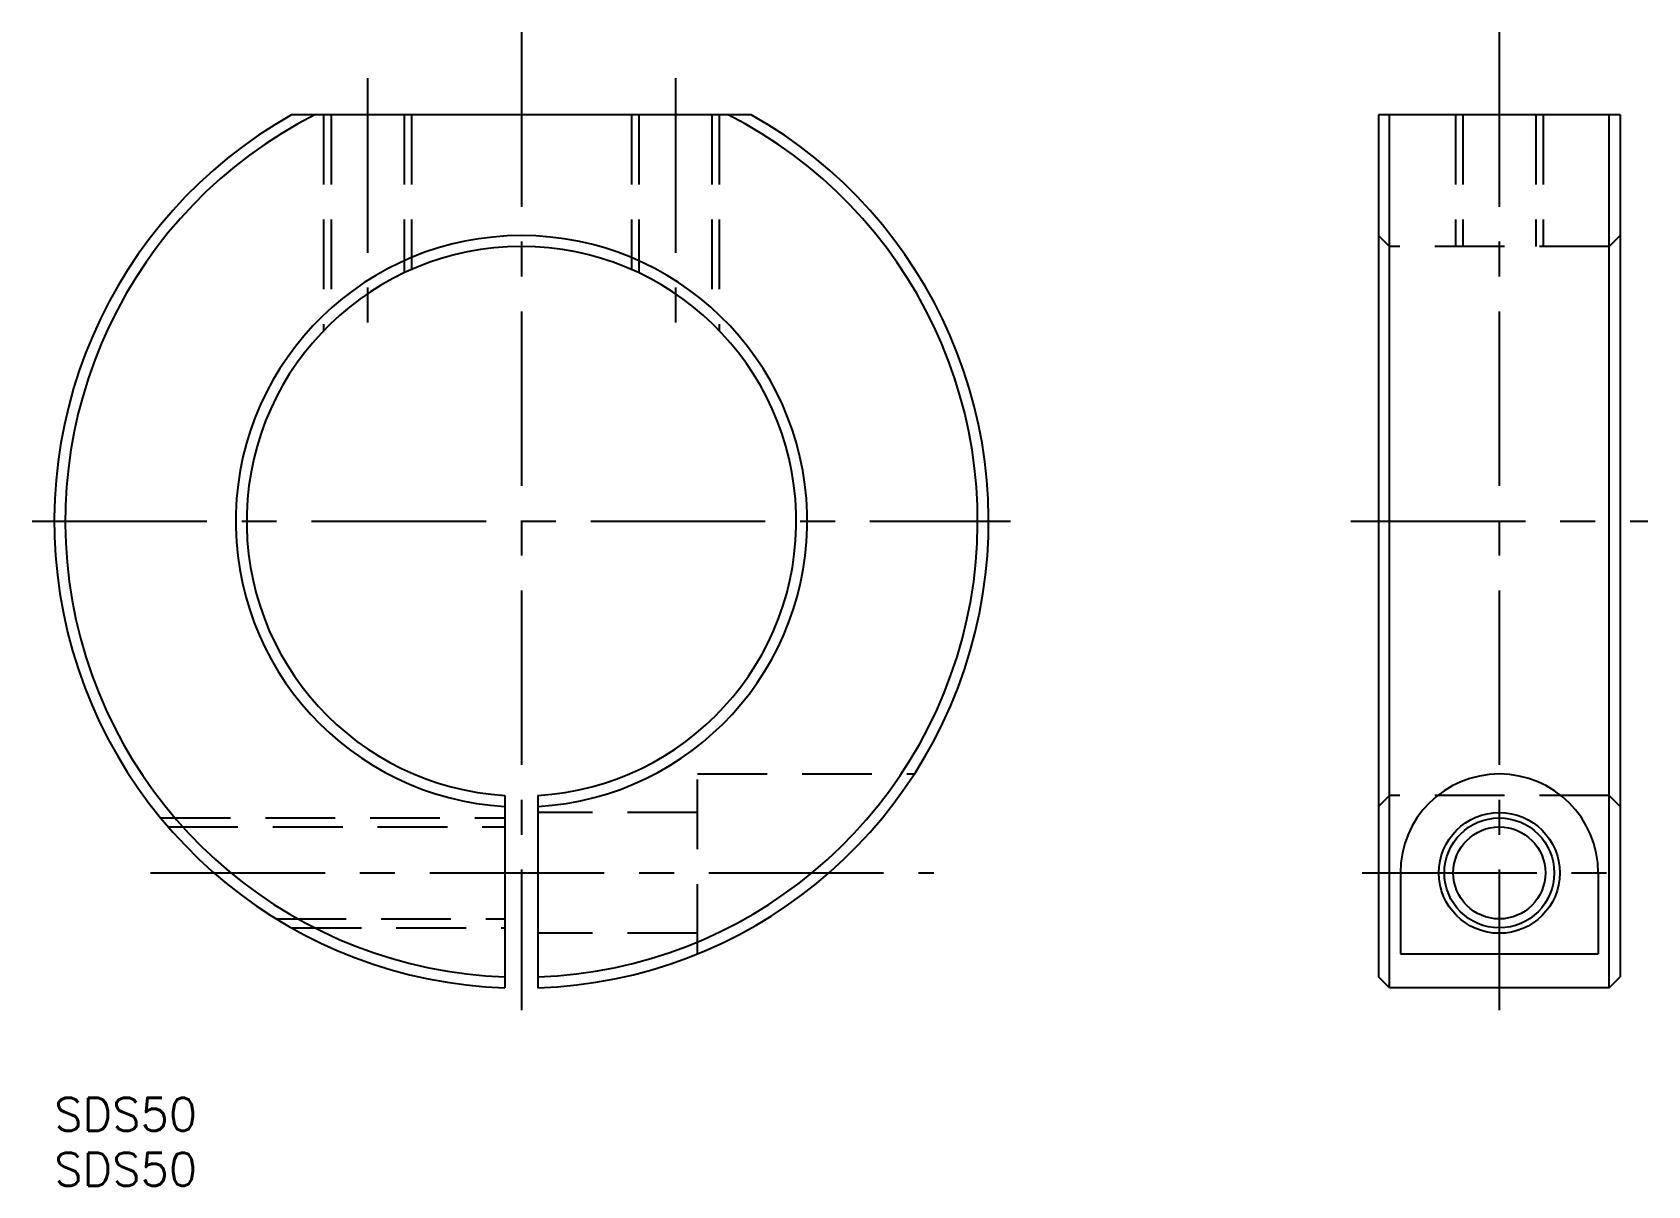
# Model space of a CAD drawing. Extents: x -2 to 145, y -8 to 97.
import ezdxf

# ---------------------------------------------------------------- set-up
doc = ezdxf.new("R2010")
doc.units = 0
doc.header["$LTSCALE"] = 0.5
doc.linetypes.add('CENTER', pattern=[50.8, 31.75, -6.35, 6.35, -6.35])
doc.linetypes.add('DASHED', pattern=[19.05, 12.7, -6.35])
for name, color, linetype in [('MSM_CENTER', 1, 'CENTER'), ('MSM_CONTINUOUS', 7, 'CONTINUOUS'), ('MSM_DASHED', 4, 'DASHED'), ('MSM_NARROW', 5, 'CONTINUOUS'), ('MSM_PART_NUMBER', 7, 'CONTINUOUS')]:
    doc.layers.add(name, color=color, linetype=linetype)
doc.styles.get("Standard").update_dxf_attribs({"font": 'txt.shx', "height": 3, "bigfont": 'bigfont.shx'})

# ---------------------------------------------------------------- blocks, each defined once
blk = doc.blocks.new('*U24')
at = {"layer": 'MSM_PART_NUMBER'}
blk.add_text('SDS50', height=3, dxfattribs=at).set_placement((0, -3))
blk = doc.blocks.new('*U25')
at = {"layer": 'MSM_PART_NUMBER'}
blk.add_text('SDS50', height=3, dxfattribs=at).set_placement((0, -8))

msp = doc.modelspace()

# ---------------------------------------------------------------- linework, layer by layer
at = {"layer": 'MSM_CENTER'}
for p, q in [((42.5, 96.97), (42.5, 7.97)), ((131.46, 96.97), (131.46, 7.97)), ((28.5, 92.79), (28.5, 67.91)), ((56.5, 92.79), (56.5, 67.91)), ((-2, 52.47), (87, 52.47)), ((117.96, 52.47), (144.96, 52.47)), ((8.76, 20.47), (80.03, 20.47)), ((118.99, 20.47), (143.93, 20.47))]:
    msp.add_line(p, q, dxfattribs=at)
at = {"layer": 'MSM_CONTINUOUS'}
for p, q in [((63.41, 89.47), (21.59, 89.47)), ((142.46, 89.47), (120.46, 89.47)), ((120.46, 89.47), (120.46, 11)), ((121.46, 10), (121.46, 89.47)), ((141.46, 10), (141.46, 89.47)), ((142.46, 89.47), (142.46, 11)), ((41, 27.52), (41, 10)), ((44, 27.52), (44, 10)), ((122.46, 20.47), (122.46, 13.1)), ((140.46, 20.47), (140.46, 13.1)), ((122.46, 13.1), (140.46, 13.1)), ((121.46, 10), (120.46, 11)), ((141.46, 10), (142.46, 11)), ((141.46, 10), (121.46, 10))]:
    msp.add_line(p, q, dxfattribs=at)
for radius in [5.5, 4.19]:
    msp.add_circle((131.46, 20.47), radius, dxfattribs=at)
for centre, radius, start, end in [((42.5, 52.47), 42.5, 119.4729, 267.9774), ((42.5, 52.47), 41.5, 116.9293, 267.9286), ((42.5, 52.47), 42.5, 272.0226, 60.5271), ((42.5, 52.47), 41.5, 272.0714, 63.0707), ((42.5, 52.47), 26, 273.3074, 266.6926), ((42.5, 52.47), 25, 273.4398, 266.5602), ((131.46, 20.47), 9, 0, 180)]:
    msp.add_arc(centre, radius, start, end, dxfattribs=at)
at = {"layer": 'MSM_DASHED'}
for p, q in [((24.5, 89.47), (24.5, 69.82)), ((25.18, 89.47), (25.18, 70.5)), ((31.82, 89.47), (31.82, 75.08)), ((32.5, 89.47), (32.5, 75.39)), ((52.5, 89.47), (52.5, 75.39)), ((53.18, 89.47), (53.18, 75.08)), ((59.82, 89.47), (59.82, 70.5)), ((60.5, 89.47), (60.5, 69.82)), ((127.46, 89.47), (127.46, 77.47)), ((128.13, 89.47), (128.13, 77.47)), ((134.78, 89.47), (134.78, 77.47)), ((135.46, 89.47), (135.46, 77.47)), ((121.46, 77.47), (120.46, 78.47)), ((141.46, 77.47), (142.46, 78.47)), ((141.46, 77.47), (121.46, 77.47)), ((58.5, 13.1), (58.5, 29.47)), ((58.5, 29.47), (78.24, 29.47)), ((121.46, 27.52), (120.46, 26.52)), ((141.46, 27.52), (121.46, 27.52)), ((141.46, 27.52), (142.46, 26.52)), ((9.68, 25.47), (41, 25.47)), ((58.5, 25.97), (44, 25.97)), ((10.36, 24.66), (41, 24.66)), ((20.21, 16.29), (41, 16.29)), ((21.59, 15.47), (41, 15.47)), ((58.5, 14.97), (44, 14.97))]:
    msp.add_line(p, q, dxfattribs=at)
at = {"layer": 'MSM_NARROW'}
msp.add_circle((131.46, 20.47), 5, dxfattribs=at)

# ---------------------------------------------------------------- block references
at = {"layer": 'MSM_CONTINUOUS'}
for name in ['*U24', '*U25']:
    msp.add_blockref(name, (0, 0), dxfattribs=at)

doc.saveas('drawing.dxf')
